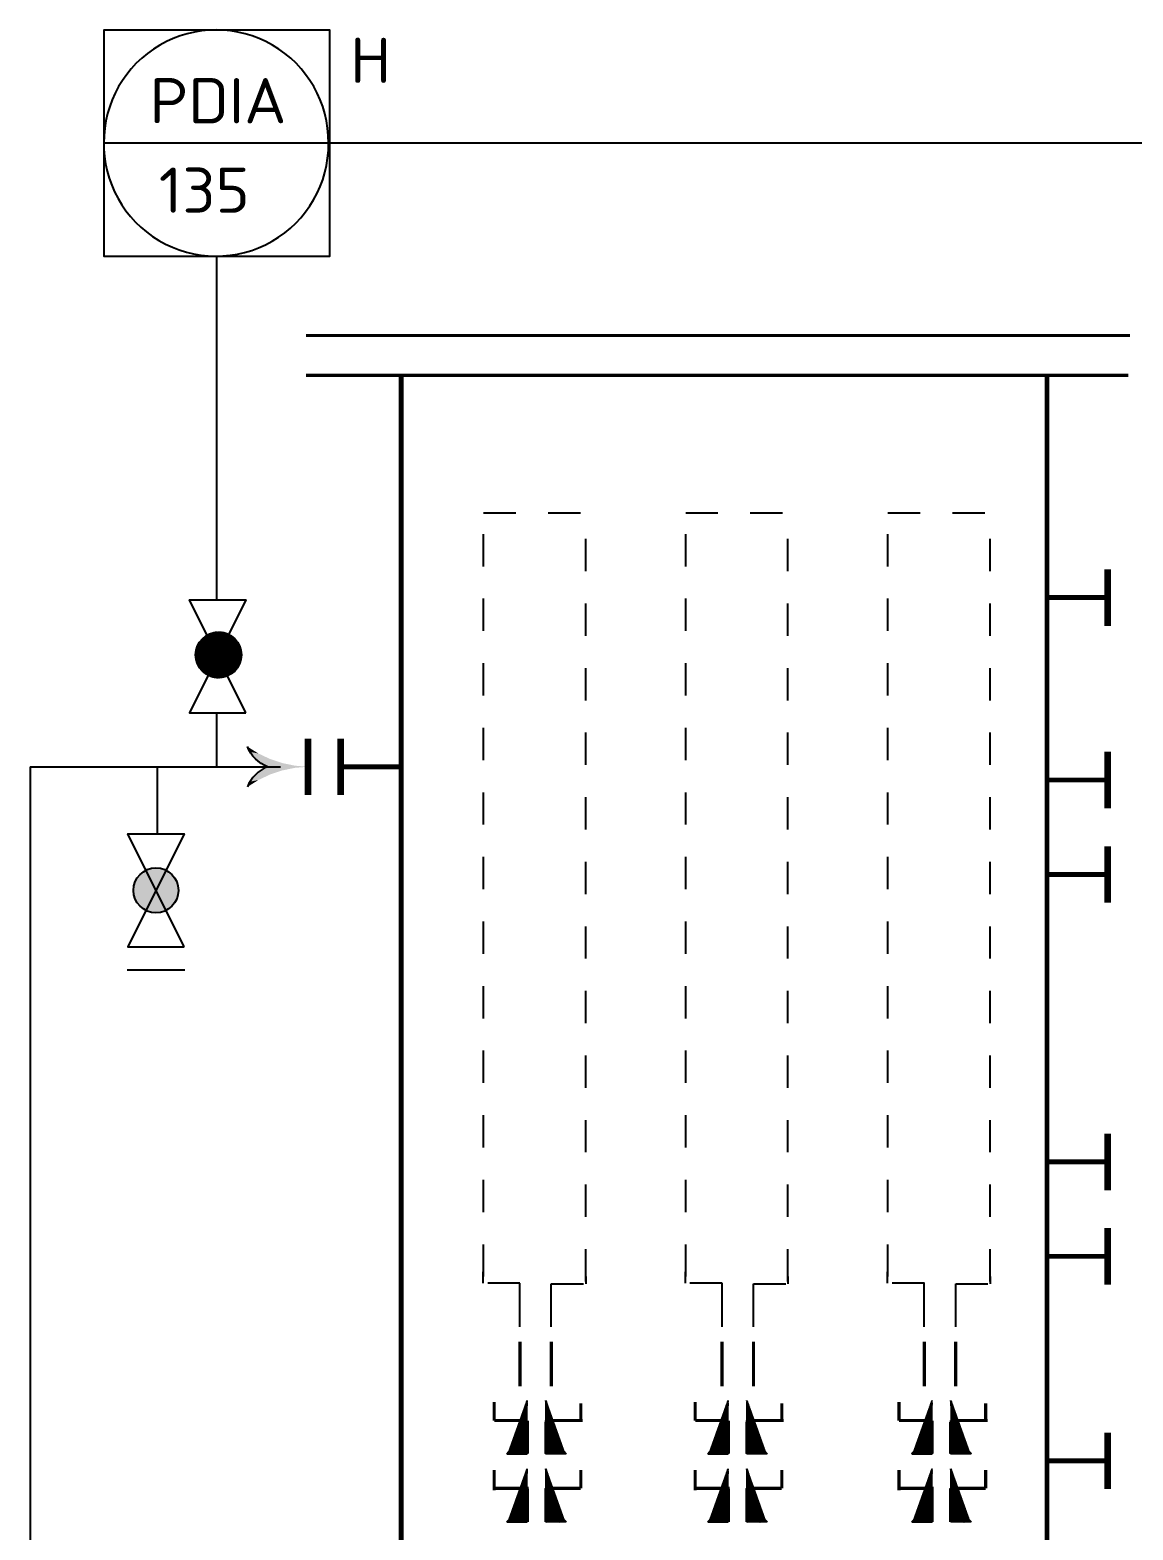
# Model space of a CAD drawing. Extents: x 270 to 589, y 86 to 206.
# Drawn here: x 489.044 to 492.46, y 99.967 to 104.613 of the extents above; entities that cross this region are included whole.
import ezdxf

# ---------------------------------------------------------------- set-up
doc = ezdxf.new("R2010")
doc.units = 0
doc.header["$MEASUREMENT"] = 0
doc.linetypes.add('DASH', pattern=[0.15625, 0.09375, -0.0625])
doc.layers.get('0').update_dxf_attribs({"linetype": 'CONTINUOUS'})
doc.layers.add('IN-MIN-PROC', color=7, linetype='CONTINUOUS')
doc.styles.add('SIMPLEX', font='SIMPLEX')
pattern_1 = [(45, (66.16351934, 90.85708626), (-8.838834765e-05, 8.838834765e-05), [])]
pattern_2 = [(135, (916.30685511, 90.85708626), (8.838834765e-05, 8.838834765e-05), [])]
pattern_3 = [(135, (915.6843628, 90.85708626), (8.838834765e-05, 8.838834765e-05), [])]
pattern_4 = [(45, (65.54102703, 90.85708626), (-8.838834765e-05, 8.838834765e-05), [])]
pattern_5 = [(45, (66.79503364, 90.85708626), (-8.838834765e-05, 8.838834765e-05), [])]
pattern_6 = [(135, (916.93836941, 90.85708626), (8.838834765e-05, 8.838834765e-05), [])]
pattern_7 = [(45, (66.16351934, 91.06837739), (-8.838834765e-05, 8.838834765e-05), [])]
pattern_8 = [(135, (916.30685511, 91.06837739), (8.838834765e-05, 8.838834765e-05), [])]
pattern_9 = [(135, (915.6843628, 91.06837739), (8.838834765e-05, 8.838834765e-05), [])]
pattern_10 = [(45, (65.54102703, 91.06837739), (-8.838834765e-05, 8.838834765e-05), [])]
pattern_11 = [(135, (916.93836941, 91.06837739), (8.838834765e-05, 8.838834765e-05), [])]
pattern_12 = [(45, (66.79503364, 91.06837739), (-8.838834765e-05, 8.838834765e-05), [])]

msp = doc.modelspace()

# ---------------------------------------------------------------- hatches: boundary and pattern name
h = msp.add_hatch()
h.set_pattern_fill('ANSI31', color=2, scale=0.0014, angle=90, style=0)
h.set_pattern_definition([(135, (498.96240146, -491.15379988), (-0.00012374368671, -0.00012374368671), [])])
edge = h.paths.add_edge_path()
edge.add_arc((489.6278, 102.6778), 0.0708, 0, 360)
h = msp.add_hatch()
h.set_pattern_fill('ANSI31', color=2, scale=0.0001, style=0)
h.set_pattern_definition([(45, (49.11061813, -48.225638492), (-8.83883476483e-06, 8.83883476483e-06), [])])
edge = h.paths.add_edge_path()
edge.add_arc((489.4341, 101.9485), 0.0696, 0, 360)
at = {"linetype": 'CONTINUOUS'}
h = msp.add_hatch(dxfattribs=at)
h.set_pattern_fill('ANSI31', color=5, scale=0.001, style=0)
h.set_pattern_definition(pattern_10)
edge = h.paths.add_edge_path()
edge.add_line((490.5316, 100.2036), (490.584, 100.2036))
edge.add_line((490.584, 100.2036), (490.584, 100.3684))
edge.add_line((490.5268, 100.2084), (490.5744, 100.2607))
h = msp.add_hatch(dxfattribs=at)
h.set_pattern_fill('ANSI31', color=5, scale=0.001, style=0)
h.set_pattern_definition(pattern_9)
edge = h.paths.add_edge_path()
edge.add_line((490.6938, 100.2036), (490.6414, 100.2036))
edge.add_line((490.6414, 100.2036), (490.6414, 100.3684))
edge.add_line((490.6986, 100.2084), (490.651, 100.2607))
h = msp.add_hatch(dxfattribs=at)
h.set_pattern_fill('ANSI31', color=5, scale=0.001, style=0)
h.set_pattern_definition(pattern_7)
edge = h.paths.add_edge_path()
edge.add_line((491.1541, 100.2036), (491.2064, 100.2036))
edge.add_line((491.2064, 100.2036), (491.2064, 100.3684))
edge.add_line((491.1493, 100.2084), (491.1969, 100.2607))
h = msp.add_hatch(dxfattribs=at)
h.set_pattern_fill('ANSI31', color=5, scale=0.001, style=0)
h.set_pattern_definition(pattern_8)
edge = h.paths.add_edge_path()
edge.add_line((491.3163, 100.2036), (491.2639, 100.2036))
edge.add_line((491.2639, 100.2036), (491.2639, 100.3684))
edge.add_line((491.3211, 100.2084), (491.2735, 100.2607))
h = msp.add_hatch(dxfattribs=at)
h.set_pattern_fill('ANSI31', color=5, scale=0.001, style=0)
h.set_pattern_definition(pattern_12)
edge = h.paths.add_edge_path()
edge.add_line((491.7856, 100.2036), (491.838, 100.2036))
edge.add_line((491.838, 100.2036), (491.838, 100.3684))
edge.add_line((491.7808, 100.2084), (491.8284, 100.2607))
h = msp.add_hatch(dxfattribs=at)
h.set_pattern_fill('ANSI31', color=5, scale=0.001, style=0)
h.set_pattern_definition(pattern_11)
edge = h.paths.add_edge_path()
edge.add_line((491.9478, 100.2036), (491.8954, 100.2036))
edge.add_line((491.8954, 100.2036), (491.8954, 100.3684))
edge.add_line((491.9526, 100.2084), (491.905, 100.2607))
h = msp.add_hatch(dxfattribs=at)
h.set_pattern_fill('ANSI31', color=5, scale=0.001, style=0)
h.set_pattern_definition(pattern_10)
edge = h.paths.add_edge_path()
edge.add_line((490.5208, 100.2034), (490.5427, 100.2034))
edge.add_line((490.5787, 100.2648), (490.5208, 100.2034))
edge.add_line((490.584, 100.2539), (490.5791, 100.2644))
edge.add_line((490.5427, 100.2034), (490.584, 100.2539))
h = msp.add_hatch(dxfattribs=at)
h.set_pattern_fill('ANSI31', color=5, scale=0.001, style=0)
h.set_pattern_definition(pattern_9)
edge = h.paths.add_edge_path()
edge.add_line((490.7045, 100.2034), (490.6827, 100.2034))
edge.add_line((490.6467, 100.2648), (490.7045, 100.2034))
edge.add_line((490.6414, 100.2539), (490.6463, 100.2644))
edge.add_line((490.6827, 100.2034), (490.6414, 100.2539))
h = msp.add_hatch(dxfattribs=at)
h.set_pattern_fill('ANSI31', color=5, scale=0.001, style=0)
h.set_pattern_definition(pattern_7)
edge = h.paths.add_edge_path()
edge.add_line((491.1433, 100.2034), (491.1652, 100.2034))
edge.add_line((491.2012, 100.2648), (491.1433, 100.2034))
edge.add_line((491.2065, 100.2539), (491.2016, 100.2644))
edge.add_line((491.1652, 100.2034), (491.2065, 100.2539))
h = msp.add_hatch(dxfattribs=at)
h.set_pattern_fill('ANSI31', color=5, scale=0.001, style=0)
h.set_pattern_definition(pattern_8)
edge = h.paths.add_edge_path()
edge.add_line((491.327, 100.2034), (491.3052, 100.2034))
edge.add_line((491.2692, 100.2648), (491.327, 100.2034))
edge.add_line((491.2639, 100.2539), (491.2688, 100.2644))
edge.add_line((491.3052, 100.2034), (491.2639, 100.2539))
h = msp.add_hatch(dxfattribs=at)
h.set_pattern_fill('ANSI31', color=5, scale=0.001, style=0)
h.set_pattern_definition(pattern_12)
edge = h.paths.add_edge_path()
edge.add_line((491.7748, 100.2034), (491.7967, 100.2034))
edge.add_line((491.8327, 100.2648), (491.7748, 100.2034))
edge.add_line((491.838, 100.2539), (491.8331, 100.2644))
edge.add_line((491.7967, 100.2034), (491.838, 100.2539))
h = msp.add_hatch(dxfattribs=at)
h.set_pattern_fill('ANSI31', color=5, scale=0.001, style=0)
h.set_pattern_definition(pattern_11)
edge = h.paths.add_edge_path()
edge.add_line((491.9586, 100.2034), (491.9367, 100.2034))
edge.add_line((491.9007, 100.2648), (491.9586, 100.2034))
edge.add_line((491.8954, 100.2539), (491.9003, 100.2644))
edge.add_line((491.9367, 100.2034), (491.8954, 100.2539))
h = msp.add_hatch(dxfattribs=at)
h.set_pattern_fill('ANSI31', color=5, scale=0.001, style=0)
h.set_pattern_definition(pattern_4)
edge = h.paths.add_edge_path()
edge.add_line((490.5316, 99.9923), (490.584, 99.9923))
edge.add_line((490.584, 99.9923), (490.584, 100.1571))
edge.add_line((490.5268, 99.9971), (490.5744, 100.0494))
h = msp.add_hatch(dxfattribs=at)
h.set_pattern_fill('ANSI31', color=5, scale=0.001, style=0)
h.set_pattern_definition(pattern_3)
edge = h.paths.add_edge_path()
edge.add_line((490.6938, 99.9923), (490.6414, 99.9923))
edge.add_line((490.6414, 99.9923), (490.6414, 100.1571))
edge.add_line((490.6986, 99.9971), (490.651, 100.0494))
h = msp.add_hatch(dxfattribs=at)
h.set_pattern_fill('ANSI31', color=5, scale=0.001, style=0)
h.set_pattern_definition(pattern_1)
edge = h.paths.add_edge_path()
edge.add_line((491.1541, 99.9923), (491.2064, 99.9923))
edge.add_line((491.2064, 99.9923), (491.2064, 100.1571))
edge.add_line((491.1493, 99.9971), (491.1969, 100.0494))
h = msp.add_hatch(dxfattribs=at)
h.set_pattern_fill('ANSI31', color=5, scale=0.001, style=0)
h.set_pattern_definition(pattern_2)
edge = h.paths.add_edge_path()
edge.add_line((491.3163, 99.9923), (491.2639, 99.9923))
edge.add_line((491.2639, 99.9923), (491.2639, 100.1571))
edge.add_line((491.3211, 99.9971), (491.2735, 100.0494))
h = msp.add_hatch(dxfattribs=at)
h.set_pattern_fill('ANSI31', color=5, scale=0.001, style=0)
h.set_pattern_definition(pattern_5)
edge = h.paths.add_edge_path()
edge.add_line((491.7856, 99.9923), (491.838, 99.9923))
edge.add_line((491.838, 99.9923), (491.838, 100.1571))
edge.add_line((491.7808, 99.9971), (491.8284, 100.0494))
h = msp.add_hatch(dxfattribs=at)
h.set_pattern_fill('ANSI31', color=5, scale=0.001, style=0)
h.set_pattern_definition(pattern_6)
edge = h.paths.add_edge_path()
edge.add_line((491.9478, 99.9923), (491.8954, 99.9923))
edge.add_line((491.8954, 99.9923), (491.8954, 100.1571))
edge.add_line((491.9526, 99.9971), (491.905, 100.0494))
h = msp.add_hatch(dxfattribs=at)
h.set_pattern_fill('ANSI31', color=5, scale=0.001, style=0)
h.set_pattern_definition(pattern_4)
edge = h.paths.add_edge_path()
edge.add_line((490.5208, 99.9921), (490.5427, 99.9921))
edge.add_line((490.5787, 100.0536), (490.5208, 99.9921))
edge.add_line((490.584, 100.0426), (490.5791, 100.0532))
edge.add_line((490.5427, 99.9921), (490.584, 100.0426))
h = msp.add_hatch(dxfattribs=at)
h.set_pattern_fill('ANSI31', color=5, scale=0.001, style=0)
h.set_pattern_definition(pattern_3)
edge = h.paths.add_edge_path()
edge.add_line((490.7045, 99.9921), (490.6827, 99.9921))
edge.add_line((490.6467, 100.0536), (490.7045, 99.9921))
edge.add_line((490.6414, 100.0426), (490.6463, 100.0532))
edge.add_line((490.6827, 99.9921), (490.6414, 100.0426))
h = msp.add_hatch(dxfattribs=at)
h.set_pattern_fill('ANSI31', color=5, scale=0.001, style=0)
h.set_pattern_definition(pattern_1)
edge = h.paths.add_edge_path()
edge.add_line((491.1433, 99.9921), (491.1652, 99.9921))
edge.add_line((491.2012, 100.0536), (491.1433, 99.9921))
edge.add_line((491.2065, 100.0426), (491.2016, 100.0532))
edge.add_line((491.1652, 99.9921), (491.2065, 100.0426))
h = msp.add_hatch(dxfattribs=at)
h.set_pattern_fill('ANSI31', color=5, scale=0.001, style=0)
h.set_pattern_definition(pattern_2)
edge = h.paths.add_edge_path()
edge.add_line((491.327, 99.9921), (491.3052, 99.9921))
edge.add_line((491.2692, 100.0536), (491.327, 99.9921))
edge.add_line((491.2639, 100.0426), (491.2688, 100.0532))
edge.add_line((491.3052, 99.9921), (491.2639, 100.0426))
h = msp.add_hatch(dxfattribs=at)
h.set_pattern_fill('ANSI31', color=5, scale=0.001, style=0)
h.set_pattern_definition(pattern_5)
edge = h.paths.add_edge_path()
edge.add_line((491.7748, 99.9921), (491.7967, 99.9921))
edge.add_line((491.8327, 100.0536), (491.7748, 99.9921))
edge.add_line((491.838, 100.0426), (491.8331, 100.0532))
edge.add_line((491.7967, 99.9921), (491.838, 100.0426))
h = msp.add_hatch(dxfattribs=at)
h.set_pattern_fill('ANSI31', color=5, scale=0.001, style=0)
h.set_pattern_definition(pattern_6)
edge = h.paths.add_edge_path()
edge.add_line((491.9586, 99.9921), (491.9367, 99.9921))
edge.add_line((491.9007, 100.0536), (491.9586, 99.9921))
edge.add_line((491.8954, 100.0426), (491.9003, 100.0532))
edge.add_line((491.9367, 99.9921), (491.8954, 100.0426))

# ---------------------------------------------------------------- linework, layer by layer
at = {"color": 7, "linetype": 'CONTINUOUS'}
for p, q in [((492.7222, 104.2632), (489.2727, 104.2632)), ((489.6227, 102.8485), (489.6227, 103.9132))]:
    msp.add_line(p, q, dxfattribs=at)
at = {"color": 5, "linetype": 'DASH'}
for p, q in [((490.4485, 100.752), (490.4485, 103.1175)), ((490.4485, 103.1175), (490.7651, 103.1175)), ((490.7651, 100.737), (490.7651, 103.1175)), ((491.0746, 100.752), (491.0746, 103.1175)), ((491.0746, 103.1175), (491.3913, 103.1175)), ((491.3913, 100.737), (491.3913, 103.1175)), ((491.7007, 100.752), (491.7007, 103.1175)), ((491.7007, 103.1175), (492.0174, 103.1175)), ((492.0174, 100.737), (492.0174, 103.1175)), ((490.5614, 100.7322), (490.4473, 100.7322)), ((491.1875, 100.7322), (491.0735, 100.7322)), ((491.8137, 100.7322), (491.6996, 100.7322)), ((490.6585, 100.7293), (490.7649, 100.7293)), ((491.2846, 100.7293), (491.391, 100.7293)), ((491.9108, 100.7293), (492.0172, 100.7293))]:
    msp.add_line(p, q, dxfattribs=at)
at = {"color": 5, "linetype": 'CONTINUOUS'}
for p, q in [((489.6227, 102.3313), (489.6227, 102.4985)), ((489.044, 102.3313), (489.8202, 102.3313)), ((489.044, 102.3313), (489.0446, 99.5734)), ((490.4473, 100.7322), (490.4473, 100.7667)), ((490.5612, 100.5964), (490.5612, 100.7322)), ((490.7649, 100.7526), (490.7649, 100.7299)), ((491.0735, 100.7322), (491.0735, 100.7667)), ((491.1874, 100.5964), (491.1874, 100.7322)), ((491.391, 100.7526), (491.391, 100.7299)), ((491.6996, 100.7322), (491.6996, 100.7667)), ((491.8135, 100.5964), (491.8135, 100.7322)), ((492.0172, 100.7526), (492.0172, 100.7299)), ((490.6585, 100.5964), (490.6585, 100.7293)), ((491.2846, 100.5964), (491.2846, 100.7293)), ((491.9108, 100.5964), (491.9108, 100.7293)), ((490.5787, 100.2648), (490.5208, 100.2034)), ((490.6414, 100.2036), (490.6414, 100.3062)), ((490.6467, 100.2648), (490.7045, 100.2034)), ((491.2012, 100.2648), (491.1433, 100.2034)), ((491.2639, 100.2036), (491.2639, 100.3062)), ((491.2692, 100.2648), (491.327, 100.2034)), ((491.8327, 100.2648), (491.7748, 100.2034)), ((491.8954, 100.2036), (491.8954, 100.3062)), ((491.9007, 100.2648), (491.9586, 100.2034)), ((490.5427, 100.2034), (490.584, 100.2539)), ((490.584, 100.2539), (490.5791, 100.2644)), ((490.6414, 100.2539), (490.6463, 100.2644)), ((490.6827, 100.2034), (490.6414, 100.2539)), ((491.1652, 100.2034), (491.2065, 100.2539)), ((491.2065, 100.2539), (491.2016, 100.2644)), ((491.2639, 100.2539), (491.2688, 100.2644)), ((491.3052, 100.2034), (491.2639, 100.2539)), ((491.7967, 100.2034), (491.838, 100.2539)), ((491.838, 100.2539), (491.8331, 100.2644)), ((491.8954, 100.2539), (491.9003, 100.2644)), ((491.9367, 100.2034), (491.8954, 100.2539)), ((490.5208, 100.2034), (490.5427, 100.2034)), ((490.5316, 100.2036), (490.584, 100.2036)), ((490.6938, 100.2036), (490.6414, 100.2036)), ((490.7045, 100.2034), (490.6827, 100.2034)), ((491.1433, 100.2034), (491.1652, 100.2034)), ((491.1541, 100.2036), (491.2064, 100.2036)), ((491.3163, 100.2036), (491.2639, 100.2036)), ((491.327, 100.2034), (491.3052, 100.2034)), ((491.7748, 100.2034), (491.7967, 100.2034)), ((491.7856, 100.2036), (491.838, 100.2036)), ((491.9478, 100.2036), (491.8954, 100.2036)), ((491.9586, 100.2034), (491.9367, 100.2034)), ((490.6414, 99.9923), (490.6414, 100.0966)), ((491.2639, 99.9923), (491.2639, 100.0966)), ((491.8954, 99.9923), (491.8954, 100.0966)), ((490.5787, 100.0536), (490.5208, 99.9921)), ((490.5427, 99.9921), (490.584, 100.0426)), ((490.584, 100.0426), (490.5791, 100.0532)), ((490.6414, 100.0426), (490.6463, 100.0532)), ((490.6827, 99.9921), (490.6414, 100.0426)), ((490.6467, 100.0536), (490.7045, 99.9921)), ((491.2012, 100.0536), (491.1433, 99.9921)), ((491.1652, 99.9921), (491.2065, 100.0426)), ((491.2065, 100.0426), (491.2016, 100.0532)), ((491.2639, 100.0426), (491.2688, 100.0532)), ((491.3052, 99.9921), (491.2639, 100.0426)), ((491.2692, 100.0536), (491.327, 99.9921)), ((491.8327, 100.0536), (491.7748, 99.9921)), ((491.7967, 99.9921), (491.838, 100.0426)), ((491.838, 100.0426), (491.8331, 100.0532)), ((491.8954, 100.0426), (491.9003, 100.0532)), ((491.9367, 99.9921), (491.8954, 100.0426)), ((491.9007, 100.0536), (491.9586, 99.9921)), ((490.5208, 99.9921), (490.5427, 99.9921)), ((490.5316, 99.9923), (490.584, 99.9923)), ((490.6938, 99.9923), (490.6414, 99.9923)), ((490.7045, 99.9921), (490.6827, 99.9921)), ((491.1433, 99.9921), (491.1652, 99.9921)), ((491.1541, 99.9923), (491.2064, 99.9923)), ((491.3163, 99.9923), (491.2639, 99.9923)), ((491.327, 99.9921), (491.3052, 99.9921)), ((491.7748, 99.9921), (491.7967, 99.9921)), ((491.7856, 99.9923), (491.838, 99.9923)), ((491.9478, 99.9923), (491.8954, 99.9923)), ((491.9586, 99.9921), (491.9367, 99.9921))]:
    msp.add_line(p, q, dxfattribs=at)
at = {"color": 2}
for p, q in [((489.4374, 102.3313), (489.4374, 102.1235)), ((489.3446, 101.7021), (489.5237, 101.7021))]:
    msp.add_line(p, q, dxfattribs=at)
for points in [[(489.9727, 104.2094), (489.9727, 104.6132), (489.2727, 104.6132), (489.2727, 104.2094)], [(489.2727, 104.2094), (489.2727, 103.9132), (489.9727, 103.9132), (489.9727, 104.2094)]]:
    msp.add_lwpolyline(points)
at = {"color": 6, "linetype": 'CONTINUOUS', "const_width": 0.01}
for points in [[(489.8983, 103.6672), (492.4508, 103.6672)], [(489.8983, 103.5436), (492.4456, 103.5436)]]:
    msp.add_lwpolyline(points, dxfattribs=at)
at = {"color": 6, "const_width": 0.015}
msp.add_lwpolyline([(490.1936, 103.5384), (490.1936, 98.2576, 0.267949), (490.3663, 97.9584, 0.242718), (492.0208, 97.9584, 0.267949), (492.1936, 98.2576), (492.1936, 103.5436)], format="xyb", dxfattribs=at)
at = {"color": 6}
for points, const_width in [([(492.3811, 102.9428), (492.3811, 102.7678)], 0.021), ([(492.1936, 102.8553), (492.3811, 102.8553)], 0.015), ([(490.0061, 102.2438), (490.0061, 102.4188)], 0.021), ([(492.3811, 102.3777), (492.3811, 102.2027)], 0.021), ([(490.1936, 102.3313), (490.0061, 102.3313)], 0.015), ([(492.1936, 102.2902), (492.3811, 102.2902)], 0.015), ([(492.3811, 102.0852), (492.3811, 101.9102)], 0.021), ([(492.1936, 101.9977), (492.3811, 101.9977)], 0.015), ([(492.3811, 101.1948), (492.3811, 101.0198)], 0.021), ([(492.1936, 101.1073), (492.3811, 101.1073)], 0.015), ([(492.3811, 100.9022), (492.3811, 100.7272)], 0.021), ([(492.1936, 100.8147), (492.3811, 100.8147)], 0.015), ([(492.3811, 100.2688), (492.3811, 100.0938)], 0.021), ([(492.1936, 100.1813), (492.3811, 100.1813)], 0.015)]:
    msp.add_lwpolyline(points, dxfattribs=dict(at, const_width=const_width))
at = {"color": 2}
for points in [[(489.7129, 102.4985), (489.5379, 102.8485), (489.7129, 102.8485), (489.5379, 102.4985)], [(489.5216, 101.7735), (489.3466, 102.1235), (489.5216, 102.1235), (489.3466, 101.7735)]]:
    msp.add_lwpolyline(points, close=True, dxfattribs=at)
at = {"color": 2, "const_width": 0.021}
msp.add_lwpolyline([(489.9047, 102.2438), (489.9047, 102.4188)], dxfattribs=at)
at = {"color": 5, "linetype": 'CONTINUOUS'}
for points in [[(489.7797, 102.3313, -0.206864), (489.7172, 102.3938, -0.206864)], [(489.7797, 102.3313, 0.206864), (489.7172, 102.2688, 0.206864)]]:
    msp.add_lwpolyline(points, format="xyb", dxfattribs=at)
at = {"color": 5, "linetype": 'CONTINUOUS', "const_width": 0.01}
for points in [[(490.5612, 100.4118), (490.5612, 100.5501)], [(490.6585, 100.4118), (490.6585, 100.5501)], [(491.1874, 100.4118), (491.1874, 100.5501)], [(491.2846, 100.4118), (491.2846, 100.5501)], [(491.8135, 100.4118), (491.8135, 100.5501)], [(491.9108, 100.4118), (491.9108, 100.5501)], [(490.4815, 100.3634), (490.4815, 100.3062)], [(490.7498, 100.3599), (490.7498, 100.3012)], [(491.104, 100.3634), (491.104, 100.3062)], [(491.3723, 100.3599), (491.3723, 100.3012)], [(491.7355, 100.3634), (491.7355, 100.3062)], [(492.0038, 100.3599), (492.0038, 100.3012)], [(490.4815, 100.3062), (490.584, 100.3062)], [(490.584, 100.2036), (490.584, 100.3062)], [(490.6414, 100.3062), (490.7556, 100.3062)], [(490.6414, 100.2036), (490.6414, 100.3012)], [(491.104, 100.3062), (491.2064, 100.3062)], [(491.2064, 100.2036), (491.2064, 100.3062)], [(491.2639, 100.3062), (491.3781, 100.3062)], [(491.2639, 100.2036), (491.2639, 100.3012)], [(491.7355, 100.3062), (491.838, 100.3062)], [(491.838, 100.2036), (491.838, 100.3062)], [(491.8954, 100.3062), (492.0096, 100.3062)], [(491.8954, 100.2036), (491.8954, 100.3012)], [(490.4815, 100.1527), (490.4815, 100.0904)], [(490.7498, 100.1527), (490.7498, 100.096)], [(491.104, 100.1527), (491.104, 100.0904)], [(491.3723, 100.1527), (491.3723, 100.096)], [(491.7355, 100.1527), (491.7355, 100.0904)], [(492.0038, 100.1527), (492.0038, 100.096)], [(490.4815, 100.096), (490.5887, 100.096)], [(490.584, 99.9923), (490.584, 100.0957)], [(490.6414, 99.9923), (490.6414, 100.0966)], [(490.6414, 100.096), (490.7498, 100.096)], [(491.104, 100.096), (491.2112, 100.096)], [(491.2064, 99.9923), (491.2064, 100.0957)], [(491.2639, 99.9923), (491.2639, 100.0966)], [(491.2639, 100.096), (491.3723, 100.096)], [(491.7355, 100.096), (491.8427, 100.096)], [(491.838, 99.9923), (491.838, 100.0957)], [(491.8954, 99.9923), (491.8954, 100.0966)], [(491.8954, 100.096), (492.0038, 100.096)]]:
    msp.add_lwpolyline(points, dxfattribs=at)
at = {"color": 2}
for centre, radius in [((489.6278, 102.6778), 0.0708), ((489.4341, 101.9485), 0.0696)]:
    msp.add_circle(centre, radius, dxfattribs=at)
for centre, radius, start, end in [((489.6206, 104.2655), 0.3479, 359.6296, 180.3704), ((489.6206, 104.2608), 0.348, 178.8556, 0.4035)]:
    msp.add_arc(centre, radius, start, end)
at = {"color": 5, "linetype": 'CONTINUOUS'}
for points in [[(489.7511, 102.3725), (489.7252, 102.3775), (489.7172, 102.3938)], [(489.7874, 102.3554), (489.7358, 102.3628), (489.7511, 102.3725), (489.7252, 102.3775)], [(489.8254, 102.3427), (489.7486, 102.3499), (489.7874, 102.3554), (489.7358, 102.3628)], [(489.8254, 102.3199), (489.7486, 102.3127), (489.7874, 102.3072), (489.7358, 102.2998)], [(489.8647, 102.3346), (489.7634, 102.3394), (489.8254, 102.3427), (489.7486, 102.3499)], [(489.8647, 102.328), (489.7634, 102.3233), (489.8254, 102.3199), (489.7486, 102.3127)], [(489.9047, 102.3313), (489.7797, 102.3313), (489.8647, 102.3346), (489.7634, 102.3394)], [(489.9047, 102.3313), (489.7797, 102.3313), (489.8647, 102.328), (489.7634, 102.3233)], [(489.7511, 102.2901), (489.7252, 102.2851), (489.7172, 102.2688)], [(489.7874, 102.3072), (489.7358, 102.2998), (489.7511, 102.2901), (489.7252, 102.2851)]]:
    msp.add_solid(points, dxfattribs=at)

# ---------------------------------------------------------------- texts
at = {"color": 7, "linetype": 'DASH', "style": 'SIMPLEX'}
for s, p in [('PDIA', (489.4142, 104.3244)), ('135', (489.4428, 104.0473))]:
    msp.add_text(s, height=0.14, dxfattribs=at).set_placement(p)
at = {"layer": 'IN-MIN-PROC', "color": 7, "linetype": 'CONTINUOUS', "style": 'SIMPLEX'}
msp.add_text('H', height=0.14, dxfattribs=at).set_placement((490.0357, 104.4497))

doc.saveas('drawing.dxf')
